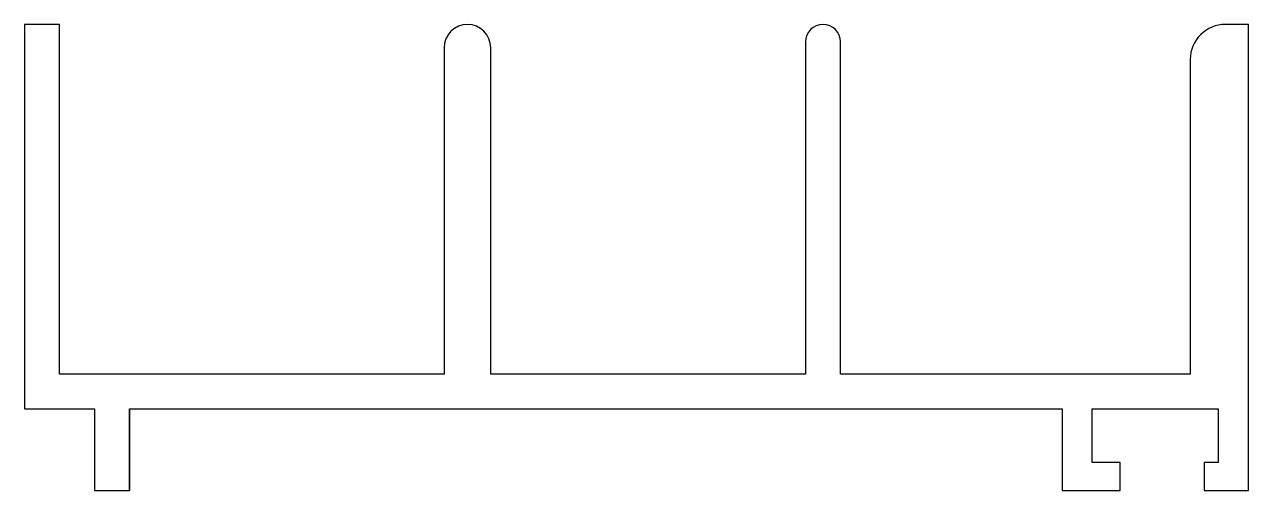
# Model space of a CAD drawing. Extents: x 222.6 to 275.1, y 249.7 to 269.7.
import ezdxf

# ---------------------------------------------------------------- set-up
doc = ezdxf.new("R2010")
doc.units = 0
doc.layers.add('ANA', color=220, linetype='CONTINUOUS')

msp = doc.modelspace()

# ---------------------------------------------------------------- linework, layer by layer
at = {"layer": 'ANA'}
msp.add_lwpolyline([(225.613, 253.247), (225.613, 249.747), (227.113, 249.747), (227.113, 253.247), (227.113, 249.747), (227.113, 253.247), (267.113, 253.247), (267.113, 249.747), (269.613, 249.747), (269.613, 250.947), (268.413, 250.947), (268.413, 253.247), (273.813, 253.247), (273.813, 250.947), (273.213, 250.947), (273.213, 249.747), (275.113, 249.747), (275.113, 269.747), (274.113, 269.747, 0.414214), (272.613, 268.247), (272.613, 254.747), (257.613, 254.747), (257.613, 268.997, 1), (256.113, 268.997), (256.113, 254.747), (242.613, 254.747), (242.613, 268.747, 1), (240.613, 268.747), (240.613, 254.747), (224.113, 254.747), (224.113, 269.747), (222.613, 269.747), (222.613, 253.247)], format="xyb", close=True, dxfattribs=at)

doc.saveas('drawing.dxf')
